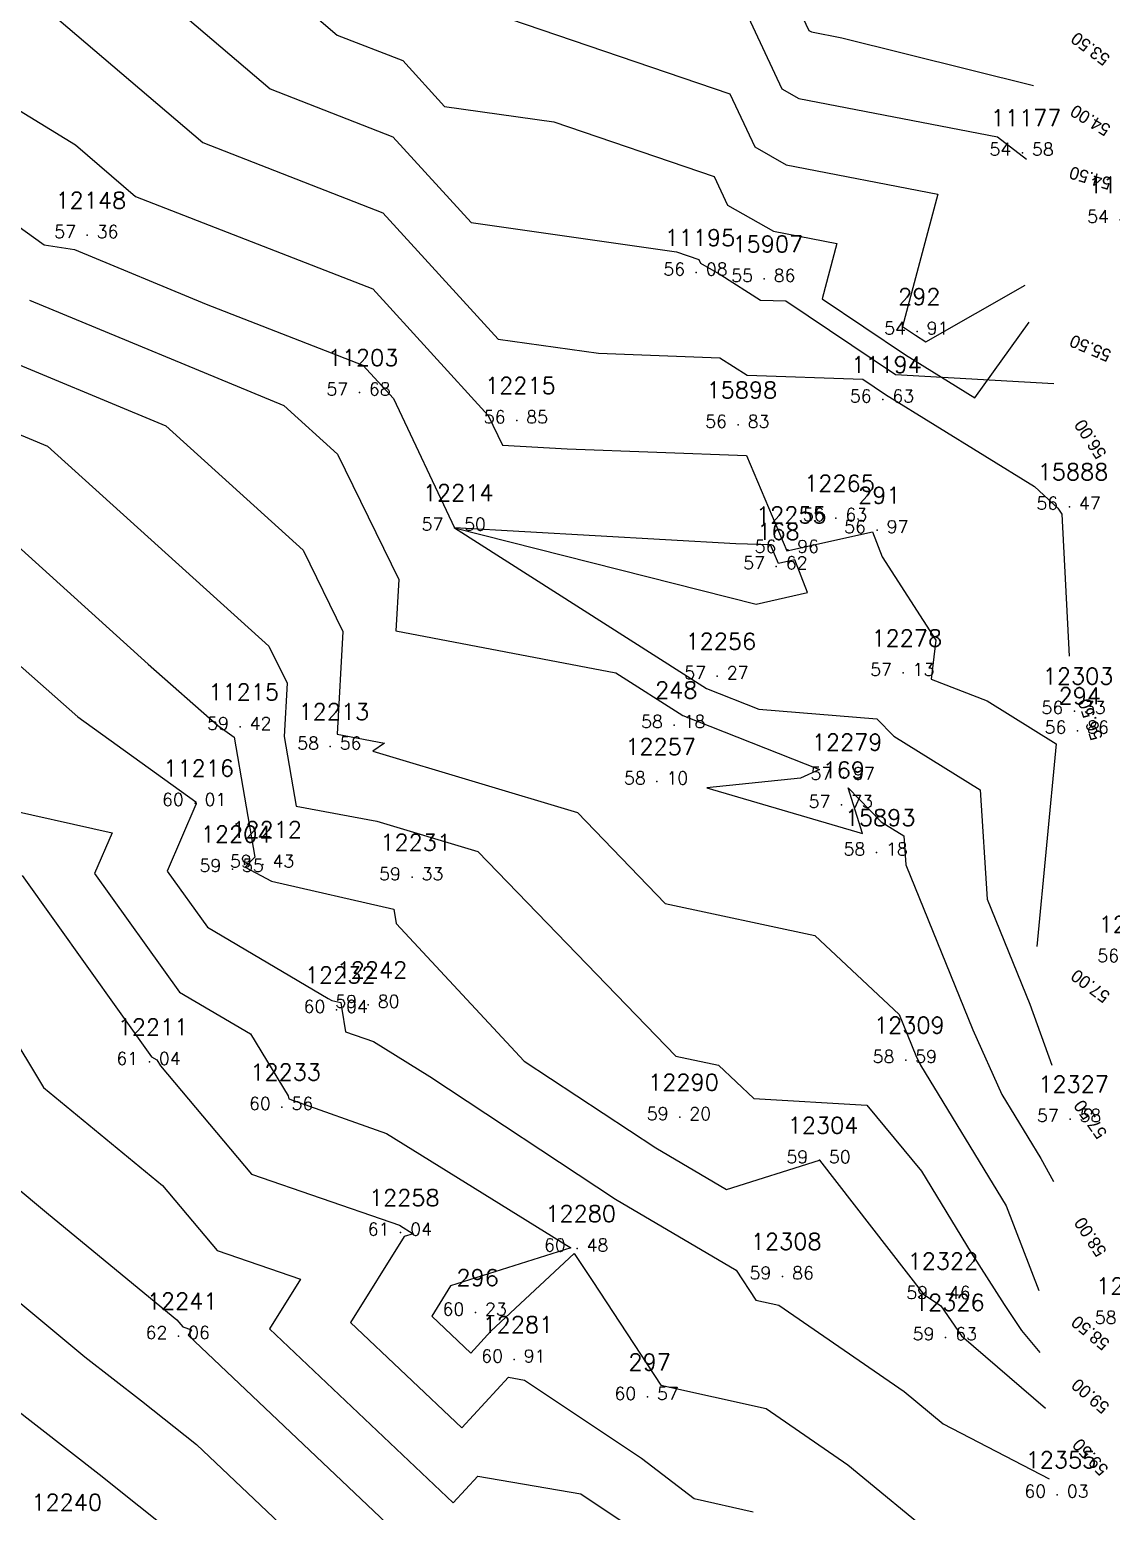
# Model space of a CAD drawing. Header units: millimetres. Extents: x 1412565 to 1412813, y 4931476 to 4931699.
# Drawn here: x 1412651.28 to 1412668.33, y 4931572.84 to 4931596.19 of the extents above; entities that cross this region are included whole.
import ezdxf
from ezdxf.enums import TextEntityAlignment as Align

# ---------------------------------------------------------------- set-up
doc = ezdxf.new("R2010")
doc.units = ezdxf.units.MM
for name, color, linetype in [('CIVIL', 50, 'Continuous'), ('CIVIL-DRAW', 80, 'Continuous'), ('CIVIL-NONAME', 130, 'Continuous'), ('CIVIL-TEXT', 240, 'Continuous'), ('CIVIL-Z', 50, 'Continuous'), ('Tcontours0', 7, 'Continuous'), ('Tcontours1', 7, 'Continuous'), ('Tcontours2', 7, 'Continuous')]:
    doc.layers.add(name, color=color, linetype=linetype)
doc.styles.add('CIVILCADMAIN', font='TXT.SHX')
doc.styles.add('MAVAT_HebTXT', font='hebtxt.shx')
doc.styles.get("Standard").update_dxf_attribs({"font": 'arial.ttf'})

# ---------------------------------------------------------------- blocks, each defined once
blk = doc.blocks.new('CIVIL-ZZ')
at = {"layer": 'CIVIL-DRAW'}
blk.add_point((0, 0), dxfattribs=at)
at = {"layer": 'CIVIL-NONAME'}
blk.add_attdef('NAME', text='', height=1.8, dxfattribs=at).set_placement((0, 2.1), align=Align.CENTER)
at = {"layer": 'CIVIL-TEXT', "flags": 8}
blk.add_attdef('TEXT', text='', height=2, dxfattribs=at).set_placement((0.2, -3.3), align=Align.CENTER)
at = {"layer": 'CIVIL-Z'}
blk.add_attdef('Z1', text='', height=1.6, dxfattribs=at).set_placement((-0.75, -0.225), align=Align.RIGHT)
blk.add_attdef('Z2', (0.75, -0.225), '', height=1.6, dxfattribs=at)

msp = doc.modelspace()

# ---------------------------------------------------------------- linework, layer by layer
at = {"layer": 'Tcontours0'}
for points, elevation in [([(1412657.611, 4931596.783), (1412662.319, 4931595.175), (1412662.711, 4931594.341), (1412663.204, 4931594.059), (1412665.595, 4931593.597), (1412665.042, 4931591.509), (1412665.242, 4931591.374), (1412665.408, 4931591.271), (1412666.973, 4931592.163)], 55), ([(1412648.862, 4931588.165), (1412652.043, 4931585.36), (1412653.902, 4931584.02), (1412653.908, 4931583.983), (1412653.903, 4931583.977), (1412653.451, 4931582.928), (1412654.084, 4931582.042), (1412655.986, 4931580.921), (1412656.044, 4931580.89), (1412656.187, 4931580.858), (1412656.203, 4931580.753), (1412656.262, 4931580.396), (1412656.702, 4931580.241), (1412657.588, 4931579.691), (1412660.518, 4931577.756), (1412662.418, 4931576.639), (1412662.73, 4931576.165), (1412663.093, 4931576.085), (1412665.064, 4931574.726), (1412665.682, 4931574.216), (1412667.349, 4931573.351)], 60)]:
    msp.add_lwpolyline(points, dxfattribs=dict(at, elevation=elevation))
at = {"layer": 'Tcontours1'}
for points, elevation in [([(1412652.496, 4931597.458), (1412655.072, 4931595.256), (1412657.005, 4931594.502), (1412658.243, 4931593.147), (1412661.48, 4931592.688), (1412661.829, 4931592.568), (1412661.858, 4931592.507), (1412662.179, 4931592.324), (1412662.801, 4931591.928), (1412663.2, 4931591.915), (1412664.928, 4931590.752), (1412667.427, 4931590.614)], 56), ([(1412648.88, 4931597.021), (1412649.445, 4931595.939), (1412652.004, 4931594.371), (1412652.953, 4931593.56), (1412656.693, 4931592.102), (1412658.512, 4931590.11), (1412658.734, 4931589.64), (1412659.757, 4931589.582), (1412662.579, 4931589.48), (1412663.219, 4931587.974), (1412664.567, 4931588.274), (1412664.717, 4931587.878), (1412665.566, 4931586.566), (1412665.489, 4931585.952), (1412666.374, 4931585.612), (1412667.464, 4931584.936), (1412667.158, 4931581.742)], 57), ([(1412663.223, 4931596.899), (1412663.563, 4931596.175), (1412663.604, 4931596.152), (1412664.082, 4931596.059), (1412667.104, 4931595.306)], 54), ([(1412642.828, 4931596.391), (1412642.821, 4931595.909), (1412643.156, 4931595.096), (1412644.048, 4931593.786), (1412644.883, 4931592.446), (1412646.529, 4931590.606), (1412647.683, 4931590.653), (1412649.861, 4931590.332), (1412651.565, 4931589.624), (1412655.054, 4931586.472), (1412655.339, 4931585.887), (1412655.293, 4931585.049), (1412655.484, 4931583.949), (1412656.757, 4931583.713), (1412658.346, 4931583.235), (1412661.465, 4931580.012), (1412662.138, 4931579.868), (1412662.697, 4931579.345), (1412664.477, 4931579.238), (1412665.34, 4931578.197), (1412666.124, 4931576.913), (1412666.64, 4931576.096), (1412666.917, 4931575.688), (1412667.206, 4931575.34)], 59), ([(1412651.281, 4931591.928), (1412655.289, 4931590.265), (1412656.134, 4931589.501), (1412657.1, 4931587.522), (1412657.055, 4931586.713), (1412660.524, 4931586.053), (1412661.575, 4931585.382), (1412663.729, 4931584.527), (1412663.432, 4931584.394), (1412661.956, 4931584.24), (1412664.41, 4931583.52), (1412664.184, 4931584.24), (1412664.702, 4931583.705), (1412665.062, 4931583.482), (1412665.092, 4931583.026), (1412666.15, 4931580.426), (1412666.603, 4931579.407), (1412667.22, 4931578.397), (1412667.422, 4931578.038)], 58), ([(1412651.163, 4931582.856), (1412653.205, 4931580.002), (1412653.288, 4931579.953), (1412653.344, 4931579.861), (1412654.782, 4931578.151), (1412656.974, 4931577.395), (1412657.114, 4931577.346), (1412657.329, 4931577.212), (1412657.188, 4931577.168), (1412656.341, 4931575.814), (1412658.095, 4931574.152), (1412658.832, 4931574.95), (1412659.08, 4931574.907), (1412660.924, 4931573.675), (1412661.756, 4931573.039), (1412662.688, 4931572.831)], 61), ([(1412649.888, 4931578.928), (1412651.579, 4931577.52), (1412653.603, 4931575.854), (1412653.695, 4931575.744), (1412653.836, 4931575.696), (1412653.783, 4931575.612), (1412657.817, 4931571.792)], 62), ([(1412650.472, 4931574.904), (1412652.381, 4931573.425), (1412654.23, 4931571.947)], 63)]:
    msp.add_lwpolyline(points, dxfattribs=dict(at, elevation=elevation))
at = {"layer": 'Tcontours2'}
for points, elevation in [([(1412650.106, 4931615.364), (1412650.029, 4931613.908), (1412649.983, 4931613.299), (1412649.722, 4931611.774), (1412649.979, 4931611.371), (1412650.074, 4931608.888), (1412650.208, 4931608.731), (1412651.68, 4931607.38), (1412651.693, 4931607.355), (1412651.716, 4931607.34), (1412654.48, 4931605.601), (1412654.638, 4931605.284), (1412656.354, 4931603.155), (1412656.523, 4931602.984), (1412656.967, 4931602.638), (1412659.001, 4931600.862), (1412659.207, 4931600.02), (1412658.801, 4931598.071), (1412660.148, 4931597.303), (1412662.564, 4931596.478), (1412663.137, 4931595.258), (1412663.404, 4931595.106), (1412666.537, 4931594.5), (1412666.993, 4931594.147)], 54.5), ([(1412654.759, 4931597.276), (1412656.132, 4931596.104), (1412657.162, 4931595.702), (1412657.821, 4931594.98), (1412659.546, 4931594.735), (1412662.074, 4931593.872), (1412662.284, 4931593.424), (1412663.004, 4931593.013), (1412664.005, 4931592.82), (1412663.773, 4931591.945), (1412665.085, 4931591.063), (1412666.178, 4931590.386), (1412667.034, 4931591.578)], 55.5), ([(1412643.673, 4931597.115), (1412644.377, 4931595.957), (1412644.941, 4931594.584), (1412645.405, 4931593.903), (1412646.714, 4931591.802), (1412646.835, 4931591.665), (1412646.921, 4931591.669), (1412650.571, 4931591.13), (1412653.427, 4931589.945), (1412655.594, 4931587.986), (1412656.22, 4931586.705), (1412656.131, 4931585.085), (1412656.876, 4931584.944), (1412656.692, 4931584.818), (1412659.915, 4931583.849), (1412661.301, 4931582.416), (1412663.657, 4931581.912), (1412664.989, 4931580.668), (1412665.252, 4931580.023), (1412665.321, 4931579.867), (1412666.672, 4931577.655), (1412667.19, 4931576.316)], 58.5), ([(1412651.745, 4931596.346), (1412654.013, 4931594.408), (1412656.849, 4931593.302), (1412658.665, 4931591.313), (1412660.246, 4931591.089), (1412662.16, 4931591.016), (1412662.589, 4931590.742), (1412664.414, 4931590.681), (1412664.771, 4931590.441), (1412667.119, 4931588.987), (1412667.488, 4931588.648), (1412667.551, 4931588.551), (1412667.668, 4931586.313)], 56.5), ([(1412646.654, 4931596.243), (1412647.833, 4931595.463), (1412648.104, 4931594.945), (1412650.949, 4931593.202), (1412651.512, 4931592.797), (1412651.991, 4931592.726), (1412654.067, 4931591.865), (1412656.536, 4931590.902), (1412657.018, 4931590.375), (1412657.98, 4931588.34), (1412661.948, 4931585.805), (1412662.774, 4931585.478), (1412664.636, 4931585.328), (1412664.902, 4931585.053), (1412666.263, 4931584.209), (1412666.374, 4931582.488), (1412667.049, 4931580.83), (1412667.391, 4931579.869)], 57.5), ([(1412649.704, 4931589.304), (1412653.152, 4931586.188), (1412654.247, 4931585.222), (1412654.504, 4931585.037), (1412654.831, 4931583.147), (1412654.68, 4931582.989), (1412655.093, 4931582.767), (1412657.025, 4931582.33), (1412657.06, 4931582.103), (1412659.075, 4931579.935), (1412661.15, 4931578.565), (1412662.266, 4931577.909), (1412663.73, 4931578.37), (1412665.373, 4931576.261), (1412665.644, 4931576.077), (1412665.967, 4931575.602), (1412667.291, 4931574.466)], 59.5), ([(1412657.98, 4931588.34), (1412662.731, 4931587.137), (1412663.54, 4931587.319), (1412663.344, 4931587.835), (1412663.083, 4931587.777), (1412662.959, 4931588.069), (1412662.413, 4931588.088), (1412657.98, 4931588.34)], 57.5), ([(1412650.701, 4931583.95), (1412652.582, 4931583.53), (1412652.307, 4931582.892), (1412653.645, 4931581.022), (1412654.763, 4931580.363), (1412655.359, 4931579.387), (1412655.367, 4931579.337), (1412656.908, 4931578.793), (1412659.811, 4931576.989), (1412657.917, 4931576.39), (1412657.62, 4931575.915), (1412658.235, 4931575.333), (1412658.552, 4931575.676), (1412659.864, 4931576.899), (1412660.157, 4931576.46), (1412661.23, 4931574.827), (1412662.891, 4931574.458), (1412664.177, 4931573.571), (1412665.631, 4931572.373)], 60.5), ([(1412650.357, 4931581.413), (1412651.502, 4931579.516), (1412653.377, 4931577.972), (1412654.239, 4931576.948), (1412655.552, 4931576.495), (1412655.062, 4931575.713), (1412657.956, 4931572.972), (1412658.345, 4931573.393), (1412659.971, 4931573.115), (1412660.813, 4931572.553)], 61.5), ([(1412650.068, 4931577.009), (1412652.152, 4931575.274), (1412653.045, 4931574.582), (1412653.911, 4931573.89), (1412656.333, 4931571.596)], 62.5)]:
    msp.add_lwpolyline(points, dxfattribs=dict(at, elevation=elevation))

# ---------------------------------------------------------------- block references
at = {"layer": 'CIVIL'}
ref = msp.add_blockref('CIVIL-ZZ', (1412666.93, 4931594.25, 54.58), dxfattribs=dict(at, xscale=0.2, yscale=0.2))
ref.add_attrib('Z2', '58', (1412667.08, 4931594.205), dxfattribs={"layer": 'CIVIL-Z', "height": 0.2, "style": 'CIVILCADMAIN'})
ref.add_attrib('Z1', '54', (1412666.41, 4931594.205), dxfattribs={"layer": 'CIVIL-Z', "height": 0.2, "style": 'CIVILCADMAIN'})
ref.add_attrib('NAME', '11177', (1412666.43, 4931594.67), dxfattribs={"layer": 'CIVIL-NONAME', "height": 0.26, "style": 'CIVILCADMAIN'})
ref = msp.add_blockref('CIVIL-ZZ', (1412668.47, 4931593.19, 54.75), dxfattribs=dict(at, xscale=0.2, yscale=0.2))
ref.add_attrib('Z2', '75', (1412668.62, 4931593.145), dxfattribs={"layer": 'CIVIL-Z', "height": 0.2, "style": 'CIVILCADMAIN'})
ref.add_attrib('Z1', '54', (1412667.95, 4931593.145), dxfattribs={"layer": 'CIVIL-Z', "height": 0.2, "style": 'CIVILCADMAIN'})
ref.add_attrib('NAME', '11176', (1412667.97, 4931593.61), dxfattribs={"layer": 'CIVIL-NONAME', "height": 0.26, "style": 'CIVILCADMAIN'})
ref = msp.add_blockref('CIVIL-ZZ', (1412652.19, 4931592.95, 57.36), dxfattribs=dict(at, xscale=0.2, yscale=0.2))
ref.add_attrib('Z2', '36', (1412652.34, 4931592.905), dxfattribs={"layer": 'CIVIL-Z', "height": 0.2, "style": 'CIVILCADMAIN'})
ref.add_attrib('Z1', '57', (1412651.67, 4931592.905), dxfattribs={"layer": 'CIVIL-Z', "height": 0.2, "style": 'CIVILCADMAIN'})
ref.add_attrib('NAME', '12148', (1412651.69, 4931593.37), dxfattribs={"layer": 'CIVIL-NONAME', "height": 0.26, "style": 'CIVILCADMAIN'})
ref = msp.add_blockref('CIVIL-ZZ', (1412661.79, 4931592.36, 56.08), dxfattribs=dict(at, xscale=0.2, yscale=0.2))
ref.add_attrib('Z2', '08', (1412661.94, 4931592.315), dxfattribs={"layer": 'CIVIL-Z', "height": 0.2, "style": 'CIVILCADMAIN'})
ref.add_attrib('Z1', '56', (1412661.27, 4931592.315), dxfattribs={"layer": 'CIVIL-Z', "height": 0.2, "style": 'CIVILCADMAIN'})
ref.add_attrib('NAME', '11195', (1412661.29, 4931592.78), dxfattribs={"layer": 'CIVIL-NONAME', "height": 0.26, "style": 'CIVILCADMAIN'})
ref = msp.add_blockref('CIVIL-ZZ', (1412662.86, 4931592.26, 55.86), dxfattribs=dict(at, xscale=0.2, yscale=0.2))
ref.add_attrib('Z2', '86', (1412663.01, 4931592.215), dxfattribs={"layer": 'CIVIL-Z', "height": 0.2, "style": 'CIVILCADMAIN'})
ref.add_attrib('Z1', '55', (1412662.34, 4931592.215), dxfattribs={"layer": 'CIVIL-Z', "height": 0.2, "style": 'CIVILCADMAIN'})
ref.add_attrib('NAME', '15907', (1412662.36, 4931592.68), dxfattribs={"layer": 'CIVIL-NONAME', "height": 0.26, "style": 'CIVILCADMAIN'})
ref = msp.add_blockref('CIVIL-ZZ', (1412665.27, 4931591.43, 54.91), dxfattribs=dict(at, xscale=0.2, yscale=0.2))
ref.add_attrib('Z2', '91', (1412665.42, 4931591.385), dxfattribs={"layer": 'CIVIL-Z', "height": 0.2, "style": 'CIVILCADMAIN'})
ref.add_attrib('Z1', '54', (1412664.75, 4931591.385), dxfattribs={"layer": 'CIVIL-Z', "height": 0.2, "style": 'CIVILCADMAIN'})
ref.add_attrib('NAME', '292', (1412664.97, 4931591.85), dxfattribs={"layer": 'CIVIL-NONAME', "height": 0.26, "style": 'CIVILCADMAIN'})
ref = msp.add_blockref('CIVIL-ZZ', (1412656.48, 4931590.47, 57.68), dxfattribs=dict(at, xscale=0.2, yscale=0.2))
ref.add_attrib('Z2', '68', (1412656.63, 4931590.425), dxfattribs={"layer": 'CIVIL-Z', "height": 0.2, "style": 'CIVILCADMAIN'})
ref.add_attrib('Z1', '57', (1412655.96, 4931590.425), dxfattribs={"layer": 'CIVIL-Z', "height": 0.2, "style": 'CIVILCADMAIN'})
ref.add_attrib('NAME', '11203', (1412655.98, 4931590.89), dxfattribs={"layer": 'CIVIL-NONAME', "height": 0.26, "style": 'CIVILCADMAIN'})
ref = msp.add_blockref('CIVIL-ZZ', (1412664.73, 4931590.36, 56.63), dxfattribs=dict(at, xscale=0.2, yscale=0.2))
ref.add_attrib('Z2', '63', (1412664.88, 4931590.315), dxfattribs={"layer": 'CIVIL-Z', "height": 0.2, "style": 'CIVILCADMAIN'})
ref.add_attrib('Z1', '56', (1412664.21, 4931590.315), dxfattribs={"layer": 'CIVIL-Z', "height": 0.2, "style": 'CIVILCADMAIN'})
ref.add_attrib('NAME', '11194', (1412664.23, 4931590.78), dxfattribs={"layer": 'CIVIL-NONAME', "height": 0.26, "style": 'CIVILCADMAIN'})
ref = msp.add_blockref('CIVIL-ZZ', (1412658.96, 4931590.03, 56.85), dxfattribs=dict(at, xscale=0.2, yscale=0.2))
ref.add_attrib('Z2', '85', (1412659.11, 4931589.985), dxfattribs={"layer": 'CIVIL-Z', "height": 0.2, "style": 'CIVILCADMAIN'})
ref.add_attrib('Z1', '56', (1412658.44, 4931589.985), dxfattribs={"layer": 'CIVIL-Z', "height": 0.2, "style": 'CIVILCADMAIN'})
ref.add_attrib('NAME', '12215', (1412658.46, 4931590.45), dxfattribs={"layer": 'CIVIL-NONAME', "height": 0.26, "style": 'CIVILCADMAIN'})
ref = msp.add_blockref('CIVIL-ZZ', (1412662.45, 4931589.96, 56.83), dxfattribs=dict(at, xscale=0.2, yscale=0.2))
ref.add_attrib('Z2', '83', (1412662.6, 4931589.915), dxfattribs={"layer": 'CIVIL-Z', "height": 0.2, "style": 'CIVILCADMAIN'})
ref.add_attrib('Z1', '56', (1412661.93, 4931589.915), dxfattribs={"layer": 'CIVIL-Z', "height": 0.2, "style": 'CIVILCADMAIN'})
ref.add_attrib('NAME', '15898', (1412661.95, 4931590.38), dxfattribs={"layer": 'CIVIL-NONAME', "height": 0.26, "style": 'CIVILCADMAIN'})
ref = msp.add_blockref('CIVIL-ZZ', (1412667.67, 4931588.67, 56.47), dxfattribs=dict(at, xscale=0.2, yscale=0.2))
ref.add_attrib('Z2', '47', (1412667.82, 4931588.625), dxfattribs={"layer": 'CIVIL-Z', "height": 0.2, "style": 'CIVILCADMAIN'})
ref.add_attrib('Z1', '56', (1412667.15, 4931588.625), dxfattribs={"layer": 'CIVIL-Z', "height": 0.2, "style": 'CIVILCADMAIN'})
ref.add_attrib('NAME', '15888', (1412667.17, 4931589.09), dxfattribs={"layer": 'CIVIL-NONAME', "height": 0.26, "style": 'CIVILCADMAIN'})
ref = msp.add_blockref('CIVIL-ZZ', (1412663.99, 4931588.49, 56.63), dxfattribs=dict(at, xscale=0.2, yscale=0.2))
ref.add_attrib('Z2', '63', (1412664.14, 4931588.445), dxfattribs={"layer": 'CIVIL-Z', "height": 0.2, "style": 'CIVILCADMAIN'})
ref.add_attrib('Z1', '56', (1412663.47, 4931588.445), dxfattribs={"layer": 'CIVIL-Z', "height": 0.2, "style": 'CIVILCADMAIN'})
ref.add_attrib('NAME', '12265', (1412663.49, 4931588.91), dxfattribs={"layer": 'CIVIL-NONAME', "height": 0.26, "style": 'CIVILCADMAIN'})
ref = msp.add_blockref('CIVIL-ZZ', (1412657.98, 4931588.34, 57.5), dxfattribs=dict(at, xscale=0.2, yscale=0.2))
ref.add_attrib('Z2', '50', (1412658.13, 4931588.295), dxfattribs={"layer": 'CIVIL-Z', "height": 0.2, "style": 'CIVILCADMAIN'})
ref.add_attrib('Z1', '57', (1412657.46, 4931588.295), dxfattribs={"layer": 'CIVIL-Z', "height": 0.2, "style": 'CIVILCADMAIN'})
ref.add_attrib('NAME', '12214', (1412657.48, 4931588.76), dxfattribs={"layer": 'CIVIL-NONAME', "height": 0.26, "style": 'CIVILCADMAIN'})
ref = msp.add_blockref('CIVIL-ZZ', (1412664.64, 4931588.3, 56.97), dxfattribs=dict(at, xscale=0.2, yscale=0.2))
ref.add_attrib('Z2', '97', (1412664.79, 4931588.255), dxfattribs={"layer": 'CIVIL-Z', "height": 0.2, "style": 'CIVILCADMAIN'})
ref.add_attrib('Z1', '56', (1412664.12, 4931588.255), dxfattribs={"layer": 'CIVIL-Z', "height": 0.2, "style": 'CIVILCADMAIN'})
ref.add_attrib('NAME', '291', (1412664.34, 4931588.72), dxfattribs={"layer": 'CIVIL-NONAME', "height": 0.26, "style": 'CIVILCADMAIN'})
ref = msp.add_blockref('CIVIL-ZZ', (1412663.23, 4931587.99, 56.96), dxfattribs=dict(at, xscale=0.2, yscale=0.2))
ref.add_attrib('Z2', '96', (1412663.38, 4931587.945), dxfattribs={"layer": 'CIVIL-Z', "height": 0.2, "style": 'CIVILCADMAIN'})
ref.add_attrib('Z1', '56', (1412662.71, 4931587.945), dxfattribs={"layer": 'CIVIL-Z', "height": 0.2, "style": 'CIVILCADMAIN'})
ref.add_attrib('NAME', '12255', (1412662.73, 4931588.41), dxfattribs={"layer": 'CIVIL-NONAME', "height": 0.26, "style": 'CIVILCADMAIN'})
ref = msp.add_blockref('CIVIL-ZZ', (1412663.05, 4931587.73, 57.62), dxfattribs=dict(at, xscale=0.2, yscale=0.2))
ref.add_attrib('Z2', '62', (1412663.2, 4931587.685), dxfattribs={"layer": 'CIVIL-Z', "height": 0.2, "style": 'CIVILCADMAIN'})
ref.add_attrib('Z1', '57', (1412662.53, 4931587.685), dxfattribs={"layer": 'CIVIL-Z', "height": 0.2, "style": 'CIVILCADMAIN'})
ref.add_attrib('NAME', '168', (1412662.75, 4931588.15), dxfattribs={"layer": 'CIVIL-NONAME', "height": 0.26, "style": 'CIVILCADMAIN'})
ref = msp.add_blockref('CIVIL-ZZ', (1412662.12, 4931586, 57.27), dxfattribs=dict(at, xscale=0.2, yscale=0.2))
ref.add_attrib('Z2', '27', (1412662.27, 4931585.955), dxfattribs={"layer": 'CIVIL-Z', "height": 0.2, "style": 'CIVILCADMAIN'})
ref.add_attrib('Z1', '57', (1412661.6, 4931585.955), dxfattribs={"layer": 'CIVIL-Z', "height": 0.2, "style": 'CIVILCADMAIN'})
ref.add_attrib('NAME', '12256', (1412661.62, 4931586.42), dxfattribs={"layer": 'CIVIL-NONAME', "height": 0.26, "style": 'CIVILCADMAIN'})
ref = msp.add_blockref('CIVIL-ZZ', (1412665.05, 4931586.05, 57.13), dxfattribs=dict(at, xscale=0.2, yscale=0.2))
ref.add_attrib('Z2', '13', (1412665.2, 4931586.005), dxfattribs={"layer": 'CIVIL-Z', "height": 0.2, "style": 'CIVILCADMAIN'})
ref.add_attrib('Z1', '57', (1412664.53, 4931586.005), dxfattribs={"layer": 'CIVIL-Z', "height": 0.2, "style": 'CIVILCADMAIN'})
ref.add_attrib('NAME', '12278', (1412664.55, 4931586.47), dxfattribs={"layer": 'CIVIL-NONAME', "height": 0.26, "style": 'CIVILCADMAIN'})
ref = msp.add_blockref('CIVIL-ZZ', (1412667.75, 4931585.45, 56.33), dxfattribs=dict(at, xscale=0.2, yscale=0.2))
ref.add_attrib('Z2', '33', (1412667.9, 4931585.405), dxfattribs={"layer": 'CIVIL-Z', "height": 0.2, "style": 'CIVILCADMAIN'})
ref.add_attrib('Z1', '56', (1412667.23, 4931585.405), dxfattribs={"layer": 'CIVIL-Z', "height": 0.2, "style": 'CIVILCADMAIN'})
ref.add_attrib('NAME', '12303', (1412667.25, 4931585.87), dxfattribs={"layer": 'CIVIL-NONAME', "height": 0.26, "style": 'CIVILCADMAIN'})
ref = msp.add_blockref('CIVIL-ZZ', (1412654.6, 4931585.2, 59.42), dxfattribs=dict(at, xscale=0.2, yscale=0.2))
ref.add_attrib('Z2', '42', (1412654.75, 4931585.155), dxfattribs={"layer": 'CIVIL-Z', "height": 0.2, "style": 'CIVILCADMAIN'})
ref.add_attrib('Z1', '59', (1412654.08, 4931585.155), dxfattribs={"layer": 'CIVIL-Z', "height": 0.2, "style": 'CIVILCADMAIN'})
ref.add_attrib('NAME', '11215', (1412654.1, 4931585.62), dxfattribs={"layer": 'CIVIL-NONAME', "height": 0.26, "style": 'CIVILCADMAIN'})
ref = msp.add_blockref('CIVIL-ZZ', (1412661.44, 4931585.23, 58.18), dxfattribs=dict(at, xscale=0.2, yscale=0.2))
ref.add_attrib('Z2', '18', (1412661.59, 4931585.185), dxfattribs={"layer": 'CIVIL-Z', "height": 0.2, "style": 'CIVILCADMAIN'})
ref.add_attrib('Z1', '58', (1412660.92, 4931585.185), dxfattribs={"layer": 'CIVIL-Z', "height": 0.2, "style": 'CIVILCADMAIN'})
ref.add_attrib('NAME', '248', (1412661.14, 4931585.65), dxfattribs={"layer": 'CIVIL-NONAME', "height": 0.26, "style": 'CIVILCADMAIN'})
ref = msp.add_blockref('CIVIL-ZZ', (1412667.8, 4931585.14, 56.86), dxfattribs=dict(at, xscale=0.2, yscale=0.2))
ref.add_attrib('Z2', '86', (1412667.95, 4931585.095), dxfattribs={"layer": 'CIVIL-Z', "height": 0.2, "style": 'CIVILCADMAIN'})
ref.add_attrib('Z1', '56', (1412667.28, 4931585.095), dxfattribs={"layer": 'CIVIL-Z', "height": 0.2, "style": 'CIVILCADMAIN'})
ref.add_attrib('NAME', '294', (1412667.5, 4931585.56), dxfattribs={"layer": 'CIVIL-NONAME', "height": 0.26, "style": 'CIVILCADMAIN'})
ref = msp.add_blockref('CIVIL-ZZ', (1412656.02, 4931584.89, 58.56), dxfattribs=dict(at, xscale=0.2, yscale=0.2))
ref.add_attrib('Z2', '56', (1412656.17, 4931584.845), dxfattribs={"layer": 'CIVIL-Z', "height": 0.2, "style": 'CIVILCADMAIN'})
ref.add_attrib('Z1', '58', (1412655.5, 4931584.845), dxfattribs={"layer": 'CIVIL-Z', "height": 0.2, "style": 'CIVILCADMAIN'})
ref.add_attrib('NAME', '12213', (1412655.52, 4931585.31), dxfattribs={"layer": 'CIVIL-NONAME', "height": 0.26, "style": 'CIVILCADMAIN'})
ref = msp.add_blockref('CIVIL-ZZ', (1412661.17, 4931584.34, 58.1), dxfattribs=dict(at, xscale=0.2, yscale=0.2))
ref.add_attrib('Z2', '10', (1412661.32, 4931584.295), dxfattribs={"layer": 'CIVIL-Z', "height": 0.2, "style": 'CIVILCADMAIN'})
ref.add_attrib('Z1', '58', (1412660.65, 4931584.295), dxfattribs={"layer": 'CIVIL-Z', "height": 0.2, "style": 'CIVILCADMAIN'})
ref.add_attrib('NAME', '12257', (1412660.67, 4931584.76), dxfattribs={"layer": 'CIVIL-NONAME', "height": 0.26, "style": 'CIVILCADMAIN'})
ref = msp.add_blockref('CIVIL-ZZ', (1412664.11, 4931584.41, 57.97), dxfattribs=dict(at, xscale=0.2, yscale=0.2))
ref.add_attrib('Z2', '97', (1412664.26, 4931584.365), dxfattribs={"layer": 'CIVIL-Z', "height": 0.2, "style": 'CIVILCADMAIN'})
ref.add_attrib('Z1', '57', (1412663.59, 4931584.365), dxfattribs={"layer": 'CIVIL-Z', "height": 0.2, "style": 'CIVILCADMAIN'})
ref.add_attrib('NAME', '12279', (1412663.61, 4931584.83), dxfattribs={"layer": 'CIVIL-NONAME', "height": 0.26, "style": 'CIVILCADMAIN'})
ref = msp.add_blockref('CIVIL-ZZ', (1412653.89, 4931584, 60.01), dxfattribs=dict(at, xscale=0.2, yscale=0.2))
ref.add_attrib('Z2', '01', (1412654.04, 4931583.955), dxfattribs={"layer": 'CIVIL-Z', "height": 0.2, "style": 'CIVILCADMAIN'})
ref.add_attrib('Z1', '60', (1412653.37, 4931583.955), dxfattribs={"layer": 'CIVIL-Z', "height": 0.2, "style": 'CIVILCADMAIN'})
ref.add_attrib('NAME', '11216', (1412653.39, 4931584.42), dxfattribs={"layer": 'CIVIL-NONAME', "height": 0.26, "style": 'CIVILCADMAIN'})
ref = msp.add_blockref('CIVIL-ZZ', (1412664.08, 4931583.97, 57.73), dxfattribs=dict(at, xscale=0.2, yscale=0.2))
ref.add_attrib('Z2', '73', (1412664.23, 4931583.925), dxfattribs={"layer": 'CIVIL-Z', "height": 0.2, "style": 'CIVILCADMAIN'})
ref.add_attrib('Z1', '57', (1412663.56, 4931583.925), dxfattribs={"layer": 'CIVIL-Z', "height": 0.2, "style": 'CIVILCADMAIN'})
ref.add_attrib('NAME', '169', (1412663.78, 4931584.39), dxfattribs={"layer": 'CIVIL-NONAME', "height": 0.26, "style": 'CIVILCADMAIN'})
ref = msp.add_blockref('CIVIL-ZZ', (1412654.96, 4931583.03, 59.43), dxfattribs=dict(at, xscale=0.2, yscale=0.2))
ref.add_attrib('Z2', '43', (1412655.11, 4931582.985), dxfattribs={"layer": 'CIVIL-Z', "height": 0.2, "style": 'CIVILCADMAIN'})
ref.add_attrib('Z1', '59', (1412654.44, 4931582.985), dxfattribs={"layer": 'CIVIL-Z', "height": 0.2, "style": 'CIVILCADMAIN'})
ref.add_attrib('NAME', '12212', (1412654.46, 4931583.45), dxfattribs={"layer": 'CIVIL-NONAME', "height": 0.26, "style": 'CIVILCADMAIN'})
ref = msp.add_blockref('CIVIL-ZZ', (1412664.63, 4931583.22, 58.18), dxfattribs=dict(at, xscale=0.2, yscale=0.2))
ref.add_attrib('Z2', '18', (1412664.78, 4931583.175), dxfattribs={"layer": 'CIVIL-Z', "height": 0.2, "style": 'CIVILCADMAIN'})
ref.add_attrib('Z1', '58', (1412664.11, 4931583.175), dxfattribs={"layer": 'CIVIL-Z', "height": 0.2, "style": 'CIVILCADMAIN'})
ref.add_attrib('NAME', '15893', (1412664.13, 4931583.64), dxfattribs={"layer": 'CIVIL-NONAME', "height": 0.26, "style": 'CIVILCADMAIN'})
ref = msp.add_blockref('CIVIL-ZZ', (1412654.48, 4931582.96, 59.55), dxfattribs=dict(at, xscale=0.2, yscale=0.2))
ref.add_attrib('Z2', '55', (1412654.63, 4931582.915), dxfattribs={"layer": 'CIVIL-Z', "height": 0.2, "style": 'CIVILCADMAIN'})
ref.add_attrib('Z1', '59', (1412653.96, 4931582.915), dxfattribs={"layer": 'CIVIL-Z', "height": 0.2, "style": 'CIVILCADMAIN'})
ref.add_attrib('NAME', '12204', (1412653.98, 4931583.38), dxfattribs={"layer": 'CIVIL-NONAME', "height": 0.26, "style": 'CIVILCADMAIN'})
ref = msp.add_blockref('CIVIL-ZZ', (1412657.31, 4931582.83, 59.33), dxfattribs=dict(at, xscale=0.2, yscale=0.2))
ref.add_attrib('Z2', '33', (1412657.46, 4931582.785), dxfattribs={"layer": 'CIVIL-Z', "height": 0.2, "style": 'CIVILCADMAIN'})
ref.add_attrib('Z1', '59', (1412656.79, 4931582.785), dxfattribs={"layer": 'CIVIL-Z', "height": 0.2, "style": 'CIVILCADMAIN'})
ref.add_attrib('NAME', '12231', (1412656.81, 4931583.25), dxfattribs={"layer": 'CIVIL-NONAME', "height": 0.26, "style": 'CIVILCADMAIN'})
ref = msp.add_blockref('CIVIL-ZZ', (1412668.63, 4931581.54, 56.62), dxfattribs=dict(at, xscale=0.2, yscale=0.2))
ref.add_attrib('Z2', '62', (1412668.78, 4931581.495), dxfattribs={"layer": 'CIVIL-Z', "height": 0.2, "style": 'CIVILCADMAIN'})
ref.add_attrib('Z1', '56', (1412668.11, 4931581.495), dxfattribs={"layer": 'CIVIL-Z', "height": 0.2, "style": 'CIVILCADMAIN'})
ref.add_attrib('NAME', '12321', (1412668.13, 4931581.96), dxfattribs={"layer": 'CIVIL-NONAME', "height": 0.26, "style": 'CIVILCADMAIN'})
ref = msp.add_blockref('CIVIL-ZZ', (1412656.12, 4931580.74, 60.04), dxfattribs=dict(at, xscale=0.2, yscale=0.2))
ref.add_attrib('Z2', '04', (1412656.27, 4931580.695), dxfattribs={"layer": 'CIVIL-Z', "height": 0.2, "style": 'CIVILCADMAIN'})
ref.add_attrib('Z1', '60', (1412655.6, 4931580.695), dxfattribs={"layer": 'CIVIL-Z', "height": 0.2, "style": 'CIVILCADMAIN'})
ref.add_attrib('NAME', '12232', (1412655.62, 4931581.16), dxfattribs={"layer": 'CIVIL-NONAME', "height": 0.26, "style": 'CIVILCADMAIN'})
ref = msp.add_blockref('CIVIL-ZZ', (1412656.62, 4931580.82, 59.8), dxfattribs=dict(at, xscale=0.2, yscale=0.2))
ref.add_attrib('Z2', '80', (1412656.77, 4931580.775), dxfattribs={"layer": 'CIVIL-Z', "height": 0.2, "style": 'CIVILCADMAIN'})
ref.add_attrib('Z1', '59', (1412656.1, 4931580.775), dxfattribs={"layer": 'CIVIL-Z', "height": 0.2, "style": 'CIVILCADMAIN'})
ref.add_attrib('NAME', '12242', (1412656.12, 4931581.24), dxfattribs={"layer": 'CIVIL-NONAME', "height": 0.26, "style": 'CIVILCADMAIN'})
ref = msp.add_blockref('CIVIL-ZZ', (1412653.17, 4931579.92, 61.04), dxfattribs=dict(at, xscale=0.2, yscale=0.2))
ref.add_attrib('Z2', '04', (1412653.32, 4931579.875), dxfattribs={"layer": 'CIVIL-Z', "height": 0.2, "style": 'CIVILCADMAIN'})
ref.add_attrib('Z1', '61', (1412652.65, 4931579.875), dxfattribs={"layer": 'CIVIL-Z', "height": 0.2, "style": 'CIVILCADMAIN'})
ref.add_attrib('NAME', '12211', (1412652.67, 4931580.34), dxfattribs={"layer": 'CIVIL-NONAME', "height": 0.26, "style": 'CIVILCADMAIN'})
ref = msp.add_blockref('CIVIL-ZZ', (1412665.09, 4931579.95, 58.59), dxfattribs=dict(at, xscale=0.2, yscale=0.2))
ref.add_attrib('Z2', '59', (1412665.24, 4931579.905), dxfattribs={"layer": 'CIVIL-Z', "height": 0.2, "style": 'CIVILCADMAIN'})
ref.add_attrib('Z1', '58', (1412664.57, 4931579.905), dxfattribs={"layer": 'CIVIL-Z', "height": 0.2, "style": 'CIVILCADMAIN'})
ref.add_attrib('NAME', '12309', (1412664.59, 4931580.37), dxfattribs={"layer": 'CIVIL-NONAME', "height": 0.26, "style": 'CIVILCADMAIN'})
ref = msp.add_blockref('CIVIL-ZZ', (1412655.26, 4931579.21, 60.56), dxfattribs=dict(at, xscale=0.2, yscale=0.2))
ref.add_attrib('Z2', '56', (1412655.41, 4931579.165), dxfattribs={"layer": 'CIVIL-Z', "height": 0.2, "style": 'CIVILCADMAIN'})
ref.add_attrib('Z1', '60', (1412654.74, 4931579.165), dxfattribs={"layer": 'CIVIL-Z', "height": 0.2, "style": 'CIVILCADMAIN'})
ref.add_attrib('NAME', '12233', (1412654.76, 4931579.63), dxfattribs={"layer": 'CIVIL-NONAME', "height": 0.26, "style": 'CIVILCADMAIN'})
ref = msp.add_blockref('CIVIL-ZZ', (1412661.53, 4931579.05, 59.2), dxfattribs=dict(at, xscale=0.2, yscale=0.2))
ref.add_attrib('Z2', '20', (1412661.68, 4931579.005), dxfattribs={"layer": 'CIVIL-Z', "height": 0.2, "style": 'CIVILCADMAIN'})
ref.add_attrib('Z1', '59', (1412661.01, 4931579.005), dxfattribs={"layer": 'CIVIL-Z', "height": 0.2, "style": 'CIVILCADMAIN'})
ref.add_attrib('NAME', '12290', (1412661.03, 4931579.47), dxfattribs={"layer": 'CIVIL-NONAME', "height": 0.26, "style": 'CIVILCADMAIN'})
ref = msp.add_blockref('CIVIL-ZZ', (1412667.68, 4931579.02, 57.58), dxfattribs=dict(at, xscale=0.2, yscale=0.2))
ref.add_attrib('Z2', '58', (1412667.83, 4931578.975), dxfattribs={"layer": 'CIVIL-Z', "height": 0.2, "style": 'CIVILCADMAIN'})
ref.add_attrib('Z1', '57', (1412667.16, 4931578.975), dxfattribs={"layer": 'CIVIL-Z', "height": 0.2, "style": 'CIVILCADMAIN'})
ref.add_attrib('NAME', '12327', (1412667.18, 4931579.44), dxfattribs={"layer": 'CIVIL-NONAME', "height": 0.26, "style": 'CIVILCADMAIN'})
ref = msp.add_blockref('CIVIL-ZZ', (1412663.73, 4931578.37, 59.5), dxfattribs=dict(at, xscale=0.2, yscale=0.2))
ref.add_attrib('Z2', '50', (1412663.88, 4931578.325), dxfattribs={"layer": 'CIVIL-Z', "height": 0.2, "style": 'CIVILCADMAIN'})
ref.add_attrib('Z1', '59', (1412663.21, 4931578.325), dxfattribs={"layer": 'CIVIL-Z', "height": 0.2, "style": 'CIVILCADMAIN'})
ref.add_attrib('NAME', '12304', (1412663.23, 4931578.79), dxfattribs={"layer": 'CIVIL-NONAME', "height": 0.26, "style": 'CIVILCADMAIN'})
ref = msp.add_blockref('CIVIL-ZZ', (1412657.13, 4931577.23, 61.04), dxfattribs=dict(at, xscale=0.2, yscale=0.2))
ref.add_attrib('Z2', '04', (1412657.28, 4931577.185), dxfattribs={"layer": 'CIVIL-Z', "height": 0.2, "style": 'CIVILCADMAIN'})
ref.add_attrib('Z1', '61', (1412656.61, 4931577.185), dxfattribs={"layer": 'CIVIL-Z', "height": 0.2, "style": 'CIVILCADMAIN'})
ref.add_attrib('NAME', '12258', (1412656.63, 4931577.65), dxfattribs={"layer": 'CIVIL-NONAME', "height": 0.26, "style": 'CIVILCADMAIN'})
ref = msp.add_blockref('CIVIL-ZZ', (1412659.91, 4931576.98, 60.48), dxfattribs=dict(at, xscale=0.2, yscale=0.2))
ref.add_attrib('Z2', '48', (1412660.06, 4931576.935), dxfattribs={"layer": 'CIVIL-Z', "height": 0.2, "style": 'CIVILCADMAIN'})
ref.add_attrib('Z1', '60', (1412659.39, 4931576.935), dxfattribs={"layer": 'CIVIL-Z', "height": 0.2, "style": 'CIVILCADMAIN'})
ref.add_attrib('NAME', '12280', (1412659.41, 4931577.4), dxfattribs={"layer": 'CIVIL-NONAME', "height": 0.26, "style": 'CIVILCADMAIN'})
ref = msp.add_blockref('CIVIL-ZZ', (1412663.15, 4931576.54, 59.86), dxfattribs=dict(at, xscale=0.2, yscale=0.2))
ref.add_attrib('Z2', '86', (1412663.3, 4931576.495), dxfattribs={"layer": 'CIVIL-Z', "height": 0.2, "style": 'CIVILCADMAIN'})
ref.add_attrib('Z1', '59', (1412662.63, 4931576.495), dxfattribs={"layer": 'CIVIL-Z', "height": 0.2, "style": 'CIVILCADMAIN'})
ref.add_attrib('NAME', '12308', (1412662.65, 4931576.96), dxfattribs={"layer": 'CIVIL-NONAME', "height": 0.26, "style": 'CIVILCADMAIN'})
ref = msp.add_blockref('CIVIL-ZZ', (1412665.62, 4931576.23, 59.46), dxfattribs=dict(at, xscale=0.2, yscale=0.2))
ref.add_attrib('Z2', '46', (1412665.77, 4931576.185), dxfattribs={"layer": 'CIVIL-Z', "height": 0.2, "style": 'CIVILCADMAIN'})
ref.add_attrib('Z1', '59', (1412665.1, 4931576.185), dxfattribs={"layer": 'CIVIL-Z', "height": 0.2, "style": 'CIVILCADMAIN'})
ref.add_attrib('NAME', '12322', (1412665.12, 4931576.65), dxfattribs={"layer": 'CIVIL-NONAME', "height": 0.26, "style": 'CIVILCADMAIN'})
ref = msp.add_blockref('CIVIL-ZZ', (1412658.31, 4931575.97, 60.23), dxfattribs=dict(at, xscale=0.2, yscale=0.2))
ref.add_attrib('Z2', '23', (1412658.46, 4931575.925), dxfattribs={"layer": 'CIVIL-Z', "height": 0.2, "style": 'CIVILCADMAIN'})
ref.add_attrib('Z1', '60', (1412657.79, 4931575.925), dxfattribs={"layer": 'CIVIL-Z', "height": 0.2, "style": 'CIVILCADMAIN'})
ref.add_attrib('NAME', '296', (1412658.01, 4931576.39), dxfattribs={"layer": 'CIVIL-NONAME', "height": 0.26, "style": 'CIVILCADMAIN'})
ref = msp.add_blockref('CIVIL-ZZ', (1412668.59, 4931575.84, 58.12), dxfattribs=dict(at, xscale=0.2, yscale=0.2))
ref.add_attrib('Z2', '12', (1412668.74, 4931575.795), dxfattribs={"layer": 'CIVIL-Z', "height": 0.2, "style": 'CIVILCADMAIN'})
ref.add_attrib('Z1', '58', (1412668.07, 4931575.795), dxfattribs={"layer": 'CIVIL-Z', "height": 0.2, "style": 'CIVILCADMAIN'})
ref.add_attrib('NAME', '12346', (1412668.09, 4931576.26), dxfattribs={"layer": 'CIVIL-NONAME', "height": 0.26, "style": 'CIVILCADMAIN'})
ref = msp.add_blockref('CIVIL-ZZ', (1412653.63, 4931575.6, 62.06), dxfattribs=dict(at, xscale=0.2, yscale=0.2))
ref.add_attrib('Z2', '06', (1412653.78, 4931575.555), dxfattribs={"layer": 'CIVIL-Z', "height": 0.2, "style": 'CIVILCADMAIN'})
ref.add_attrib('Z1', '62', (1412653.11, 4931575.555), dxfattribs={"layer": 'CIVIL-Z', "height": 0.2, "style": 'CIVILCADMAIN'})
ref.add_attrib('NAME', '12241', (1412653.13, 4931576.02), dxfattribs={"layer": 'CIVIL-NONAME', "height": 0.26, "style": 'CIVILCADMAIN'})
ref = msp.add_blockref('CIVIL-ZZ', (1412665.72, 4931575.58, 59.63), dxfattribs=dict(at, xscale=0.2, yscale=0.2))
ref.add_attrib('Z2', '63', (1412665.87, 4931575.535), dxfattribs={"layer": 'CIVIL-Z', "height": 0.2, "style": 'CIVILCADMAIN'})
ref.add_attrib('Z1', '59', (1412665.2, 4931575.535), dxfattribs={"layer": 'CIVIL-Z', "height": 0.2, "style": 'CIVILCADMAIN'})
ref.add_attrib('NAME', '12326', (1412665.22, 4931576), dxfattribs={"layer": 'CIVIL-NONAME', "height": 0.26, "style": 'CIVILCADMAIN'})
ref = msp.add_blockref('CIVIL-ZZ', (1412658.92, 4931575.23, 60.91), dxfattribs=dict(at, xscale=0.2, yscale=0.2))
ref.add_attrib('Z2', '91', (1412659.07, 4931575.185), dxfattribs={"layer": 'CIVIL-Z', "height": 0.2, "style": 'CIVILCADMAIN'})
ref.add_attrib('Z1', '60', (1412658.4, 4931575.185), dxfattribs={"layer": 'CIVIL-Z', "height": 0.2, "style": 'CIVILCADMAIN'})
ref.add_attrib('NAME', '12281', (1412658.42, 4931575.65), dxfattribs={"layer": 'CIVIL-NONAME', "height": 0.26, "style": 'CIVILCADMAIN'})
ref = msp.add_blockref('CIVIL-ZZ', (1412661.02, 4931574.64, 60.57), dxfattribs=dict(at, xscale=0.2, yscale=0.2))
ref.add_attrib('Z2', '57', (1412661.17, 4931574.595), dxfattribs={"layer": 'CIVIL-Z', "height": 0.2, "style": 'CIVILCADMAIN'})
ref.add_attrib('Z1', '60', (1412660.5, 4931574.595), dxfattribs={"layer": 'CIVIL-Z', "height": 0.2, "style": 'CIVILCADMAIN'})
ref.add_attrib('NAME', '297', (1412660.72, 4931575.06), dxfattribs={"layer": 'CIVIL-NONAME', "height": 0.26, "style": 'CIVILCADMAIN'})
ref = msp.add_blockref('CIVIL-ZZ', (1412667.48, 4931573.1, 60.03), dxfattribs=dict(at, xscale=0.2, yscale=0.2))
ref.add_attrib('Z2', '03', (1412667.63, 4931573.055), dxfattribs={"layer": 'CIVIL-Z', "height": 0.2, "style": 'CIVILCADMAIN'})
ref.add_attrib('Z1', '60', (1412666.96, 4931573.055), dxfattribs={"layer": 'CIVIL-Z', "height": 0.2, "style": 'CIVILCADMAIN'})
ref.add_attrib('NAME', '12355', (1412666.98, 4931573.52), dxfattribs={"layer": 'CIVIL-NONAME', "height": 0.26, "style": 'CIVILCADMAIN'})
ref = msp.add_blockref('CIVIL-ZZ', (1412651.81, 4931572.43, 63.43), dxfattribs=dict(at, xscale=0.2, yscale=0.2))
ref.add_attrib('Z2', '43', (1412651.96, 4931572.385), dxfattribs={"layer": 'CIVIL-Z', "height": 0.2, "style": 'CIVILCADMAIN'})
ref.add_attrib('Z1', '63', (1412651.29, 4931572.385), dxfattribs={"layer": 'CIVIL-Z', "height": 0.2, "style": 'CIVILCADMAIN'})
ref.add_attrib('NAME', '12240', (1412651.31, 4931572.85), dxfattribs={"layer": 'CIVIL-NONAME', "height": 0.26, "style": 'CIVILCADMAIN'})

# ---------------------------------------------------------------- texts
at = {"layer": 'Tcontours1', "style": 'MAVAT_HebTXT'}
for s, rotation, p in [('54.00', 148.5323, (1412668, 4931594.758, 54)), ('56.00', 123.0727, (1412668, 4931589.734, 56)), ('57.00', 143.2777, (1412668, 4931581.114, 57)), ('58.00', 123.3722, (1412668, 4931577.161, 58)), ('59.00', 139.1039, (1412668, 4931574.653, 59))]:
    msp.add_text(s, height=0.2, rotation=rotation, dxfattribs=at).set_placement(p, align=Align.MIDDLE_CENTER)
at = {"layer": 'Tcontours2', "style": 'MAVAT_HebTXT'}
for s, rotation, p in [('53.50', 143.2472, (1412668, 4931595.885, 53.5)), ('54.50', 163.5091, (1412668, 4931593.849, 54.5)), ('55.50', 156.9479, (1412668, 4931591.167, 55.5)), ('56.50', 108.4558, (1412668, 4931585.317, 56.5)), ('57.50', 125.4783, (1412668, 4931579.014, 57.5)), ('58.50', 140.4853, (1412668, 4931575.648, 58.5)), ('59.50', 132.4885, (1412668, 4931573.692, 59.5))]:
    msp.add_text(s, height=0.2, rotation=rotation, dxfattribs=at).set_placement(p, align=Align.MIDDLE_CENTER)

doc.saveas('drawing.dxf')
